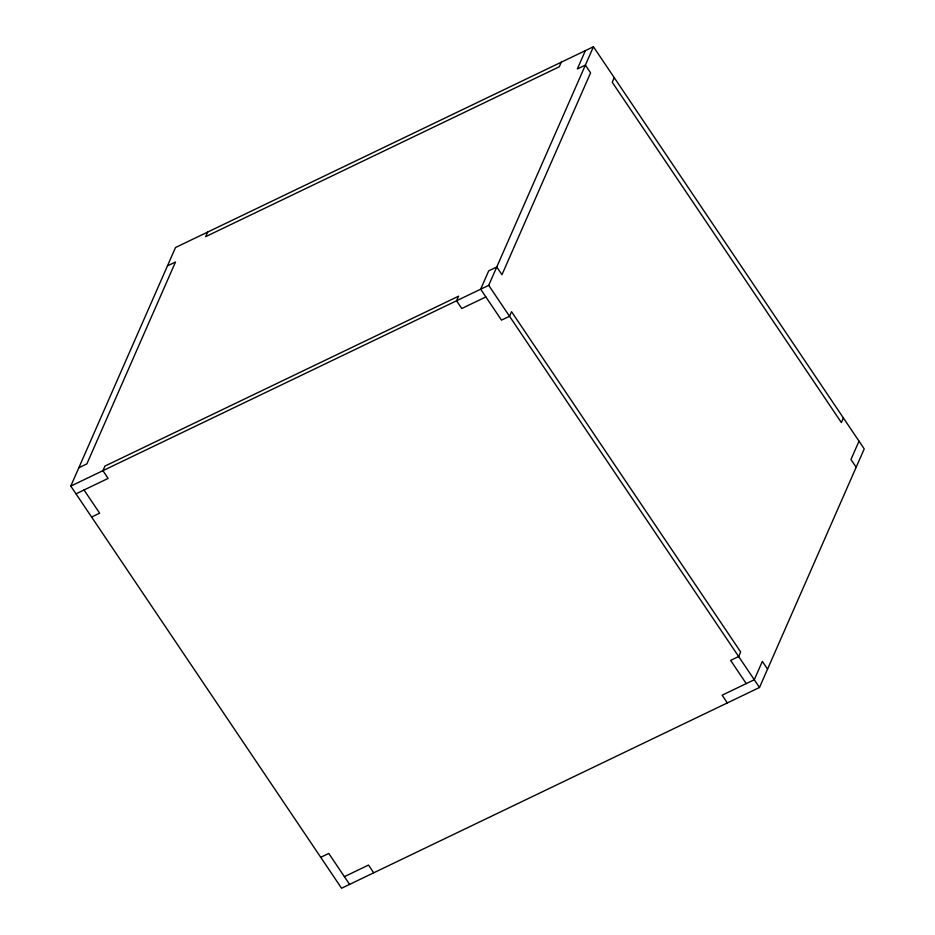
<?xml version="1.0" encoding="UTF-8"?>
<svg xmlns="http://www.w3.org/2000/svg" width="935" height="935" viewBox="0 0 935 935"><rect width="100%" height="100%" fill="white"/><g stroke="black" fill="none" stroke-linecap="round" stroke-linejoin="round"><path stroke-width="1.4" d="M70.779 486.106L175.511 247.518L593.433 46.75L864.221 448.893L759.489 687.482L341.567 888.25L70.779 486.106L488.701 285.339L593.433 46.75M207.663 232.079L205.653 236.66L559.27 66.782L561.28 62.189M585.392 50.607L577.339 68.968L585.38 65.099L590.581 72.837L501.966 274.715L496.754 266.989L488.725 270.846L480.66 289.195L501.499 320.132L509.528 316.275L511.538 311.682L740.672 651.952L738.662 656.545L730.621 660.402L746.247 683.602M614.26 77.687L612.25 82.268L841.371 422.55L843.393 417.957M859.008 441.156L850.955 459.506L856.168 467.243M167.458 265.879L175.499 262.01L86.873 463.9L78.832 467.757M75.992 493.844L108.133 478.404L102.932 470.667L104.942 466.074L458.571 296.196L456.549 300.778L461.761 308.515L485.873 296.933M91.607 517.043L99.648 513.186L84.021 489.987M320.74 857.313L328.769 853.456L349.608 884.393M344.396 876.656L368.507 865.074L373.719 872.811M767.542 669.121L762.341 661.396L754.276 679.745L722.136 695.196L727.337 702.921M488.701 285.339L759.489 687.482"/></g></svg>
